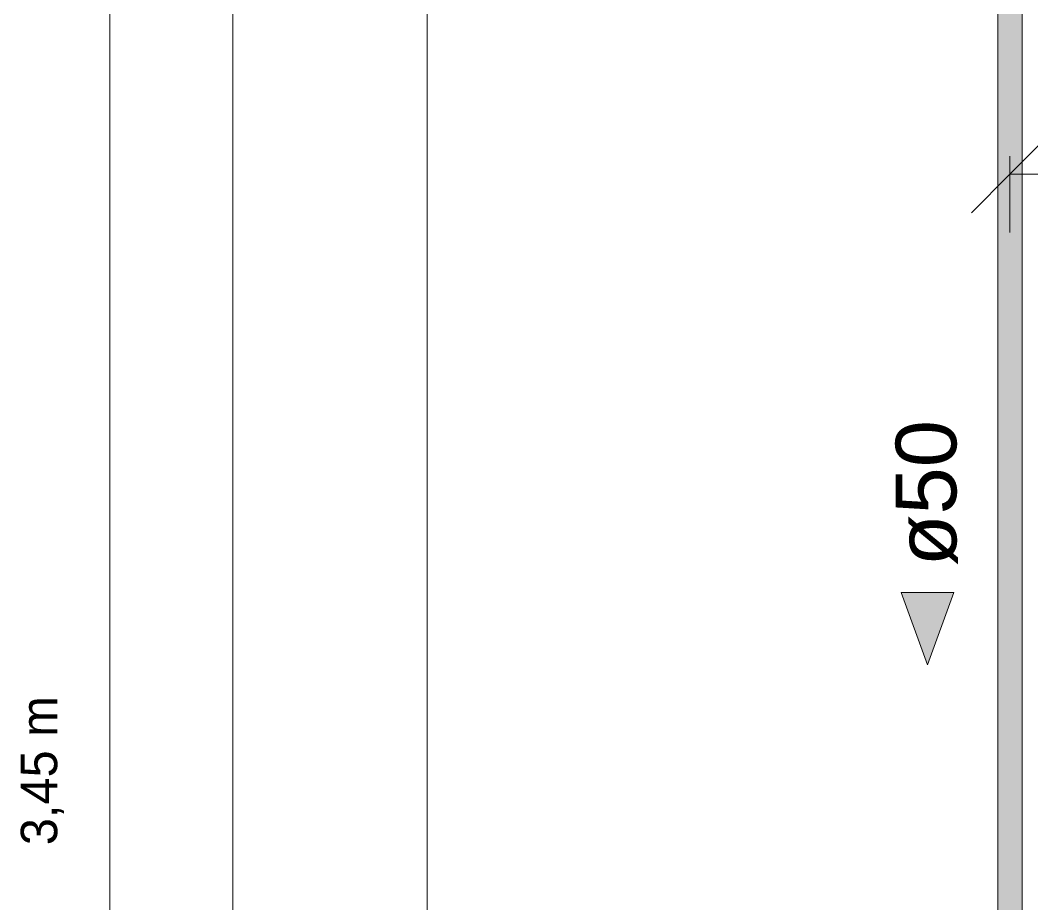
# Model space of a CAD drawing. Header units: metres. Extents: x 147 to 427, y -16 to 162.
# Drawn here: x 193.265 to 195.348, y 1.439 to 3.258 of the extents above; entities that cross this region are included whole.
import ezdxf

# ---------------------------------------------------------------- set-up
doc = ezdxf.new("R2010")
doc.units = ezdxf.units.M
for name, color, linetype, lineweight in [('A-ANNO-DIMS', 7, 'Continuous', 5), ('A-ANNO-DIMS-50', 7, 'Continuous', 5), ('A-DETL', 7, 'Continuous', 5), ('P-PIPE', 7, 'Continuous', 5), ('P-PIPE-IDEN', 7, 'Continuous', 5)]:
    doc.layers.add(name, color=color, linetype=linetype, lineweight=lineweight)
doc.styles.add('Arial_25', font='arial.ttf', dxfattribs={"height": 0.125})
doc.styles.add('Century Gothic', font='GOTHIC.TTF', dxfattribs={"height": 0.05})
doc.styles.add('Century Gothic_1', font='GOTHIC.TTF', dxfattribs={"height": 0.075})
doc.dimstyles.new('Setores_1_5', dxfattribs={"dimscale": 0.3048, "dimtxt": 0.078313, "dimasz": 0.520833, "dimexe": 0.393701, "dimexo": 0.246063, "dimgap": 0.287073, "dimtad": 1, "dimrnd": 0.01, "dimzin": 0, "dimdsep": 46, "dimtxsty": 'Century Gothic_1', "dimblk1": 'OBLIQUE', "dimblk2": 'OBLIQUE', "dimsah": 1, "dimcen": 0.09, "dimazin": 0, "dimtfac": 1, "dimtdec": 4, "dimtix": 1, "dimtmove": 0, "dimatfit": 3, "dimfxl": 1, "dimtvp": 1, "dimtolj": 1, "dimtzin": 0, "dimarcsym": 2})
doc.dimstyles.new('Setores_1_mm', dxfattribs={"dimscale": 0.3048, "dimtxt": 0.052208, "dimasz": 0.520833, "dimexe": 0.393701, "dimexo": 0.246063, "dimgap": 0.287073, "dimtad": 1, "dimrnd": 0.01, "dimzin": 0, "dimdsep": 46, "dimtxsty": 'Century Gothic', "dimblk1": 'OBLIQUE', "dimblk2": 'OBLIQUE', "dimsah": 1, "dimcen": 0.09, "dimazin": 0, "dimtfac": 1, "dimtdec": 4, "dimtix": 1, "dimtmove": 0, "dimatfit": 3, "dimfxl": 1, "dimtvp": 1, "dimtolj": 1, "dimtzin": 0, "dimarcsym": 2})

# ---------------------------------------------------------------- blocks, each defined once
blk = doc.blocks.new('DIMBLOCK85-EE')
at = {"layer": 'A-ANNO-DIMS-50', "lineweight": 25}
for p, q in [((193.4498, 3.45), (193.3704, 3.5294)), ((193.4498, 3.45), (193.5292, 3.3706)), ((193.4498, 0), (193.3704, 0.0794)), ((193.4498, 0), (193.5292, -0.0794))]:
    blk.add_line(p, q, dxfattribs=at)
at = {"layer": 'A-ANNO-DIMS-50'}
for p, q in [((193.4498, 3.45), (193.3298, 3.45)), ((193.4498, 3.45), (193.4498, 0)), ((193.4498, 3.45), (193.628, 3.45)), ((193.4498, 0), (193.3298, 0)), ((193.4498, 0), (196.428, 0))]:
    blk.add_line(p, q, dxfattribs=at)
at = {"layer": 'A-ANNO-DIMS-50', "color": 0, "insert": (193.2662, 1.5597), "char_height": 0.075, "width": 0.396784, "attachment_point": 1, "rotation": 90, "line_spacing_factor": 0.984502, "style": 'Century Gothic_1'}
blk.add_mtext('3,45 m', dxfattribs=at)
blk = doc.blocks.new('_Oblique')
at = {"color": 0, "linetype": 'ByBlock', "lineweight": -2}
blk.add_line((-0.5, -0.5), (0.5, 0.5), dxfattribs=at)
blk = doc.blocks.new('Anotacao_Tuboseta - Fluxo 2-2612755-EE')
at = {"layer": 'P-PIPE-IDEN'}
blk.add_hatch(color=256, dxfattribs=at).paths.add_polyline_path([(-95.3575, 2.0798), (-95.4116, 1.9312), (-95.4657, 2.0798)])
for p, q in [((-95.3575, 2.0798), (-95.4657, 2.0798)), ((-95.4657, 2.0798), (-95.4116, 1.9312)), ((-95.4116, 1.9312), (-95.3575, 2.0798))]:
    blk.add_line(p, q, dxfattribs=at)
blk = doc.blocks.new('DIMBLOCK100-EE')
at = {"layer": 'A-ANNO-DIMS-50', "lineweight": 25}
for p, q in [((195.303, 2.9407), (195.3823, 3.0201)), ((196.903, 2.9407), (196.9823, 3.0201)), ((195.303, 2.9407), (195.2236, 2.8613)), ((196.903, 2.9407), (196.8236, 2.8613))]:
    blk.add_line(p, q, dxfattribs=at)
at = {"layer": 'A-ANNO-DIMS-50'}
for p, q in [((195.303, 2.9407), (195.303, 2.978)), ((196.903, 2.9407), (196.903, 2.978)), ((195.303, 2.9407), (196.903, 2.9407)), ((195.303, 2.9407), (195.303, 2.8207)), ((196.903, 2.9407), (196.903, 2.8207))]:
    blk.add_line(p, q, dxfattribs=at)
at = {"layer": 'A-ANNO-DIMS-50', "color": 0, "insert": (195.9927, 3.0923), "char_height": 0.05, "width": 0.264523, "attachment_point": 1, "line_spacing_factor": 0.984502, "style": 'Century Gothic'}
blk.add_mtext('1,60 m', dxfattribs=at)

msp = doc.modelspace()

# ---------------------------------------------------------------- hatches: boundary and pattern name
at = {"layer": 'P-PIPE', "true_color": 0xcfd1cf}
h = msp.add_hatch(color=254, dxfattribs=at)
h.paths.add_polyline_path([(195.2876, -0.2505), (195.303, -0.2505), (195.303, 3.45), (195.278, 3.45), (195.2782, -0.2505), (195.2866, -0.2505)])
h.paths.add_polyline_path([(195.278, 3.55), (195.303, 3.55), (195.303, 4.4012), (195.278, 4.4012), (195.278, 3.5873)])
h = msp.add_hatch(color=254, dxfattribs=at)
h.paths.add_polyline_path([(195.303, -0.2505), (195.328, -0.2503), (195.3278, 3.45), (195.303, 3.45), (195.303, -0.2433)])
h.paths.add_polyline_path([(195.3239, 3.55), (195.328, 3.55), (195.3275, 4.4012), (195.303, 4.4012), (195.303, 3.55), (195.3206, 3.55)])

# ---------------------------------------------------------------- linework, layer by layer
at = {"layer": 'A-DETL', "color": 9, "lineweight": 15, "true_color": 0xc0c0c0}
for p, q in [((193.703, 0), (193.703, 4.85)), ((194.103, 4.85), (194.103, 0))]:
    msp.add_line(p, q, dxfattribs=at)
at = {"layer": 'P-PIPE'}
for p, q in [((195.278, 4.4012), (195.278, -0.2505)), ((195.328, -0.2505), (195.328, 4.4012))]:
    msp.add_line(p, q, dxfattribs=at)

# ---------------------------------------------------------------- block references
at = {"layer": 'P-PIPE-IDEN'}
msp.add_blockref('Anotacao_Tuboseta - Fluxo 2-2612755-EE', (290.5449, 0), dxfattribs=at)

# ---------------------------------------------------------------- texts
at = {"layer": 'P-PIPE-IDEN', "insert": (195.0678, 2.1338), "char_height": 0.125, "width": 0.360759, "attachment_point": 1, "rotation": 90, "style": 'Arial_25'}
msp.add_mtext('ø50', dxfattribs=at)

# ---------------------------------------------------------------- dimensions: what is measured, and where the dimension line sits
at = {"layer": 'A-ANNO-DIMS'}
dim = msp.add_linear_dim(base=(193.4498, 0), p1=(193.703, 3.45), p2=(196.503, 0), angle=90, dimstyle='Setores_1_5', override={"dimpost": '<>', "dimfxl": 4.443253}, dxfattribs=at)
dim.commit()
dim.dimension.update_dxf_attribs({"geometry": 'DIMBLOCK85-EE', "text_midpoint": (193.3229, 1.725)})
dim = msp.add_linear_dim(base=(196.903, 2.9407), p1=(195.303, 3.053), p2=(196.903, 3.053), dimstyle='Setores_1_mm', override={"dimpost": '<>', "dimfxl": 1.6}, dxfattribs=at)
dim.commit()
dim.dimension.update_dxf_attribs({"geometry": 'DIMBLOCK100-EE', "text_midpoint": (196.103, 3.0545)})

doc.saveas('drawing.dxf')
